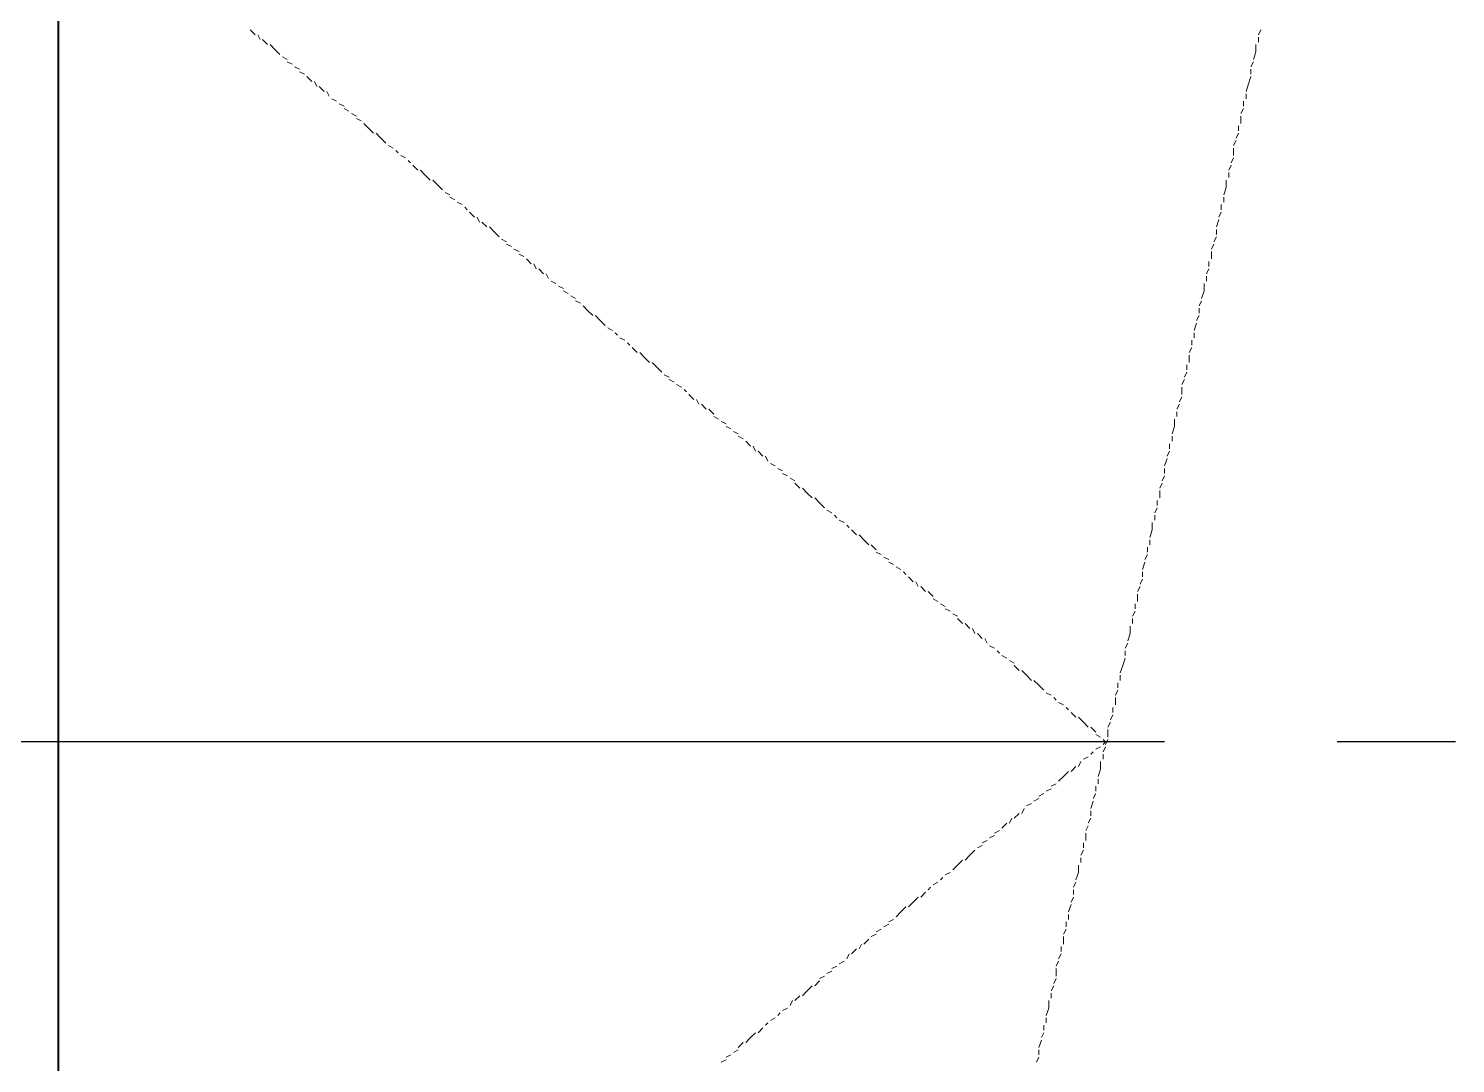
# Model space of a CAD drawing. Extents: x 8 to 21351, y 0 to 420.
# Drawn here: x 15812.33 to 15824.59, y 336.22 to 345.11 of the extents above; entities that cross this region are included whole.
import ezdxf

# ---------------------------------------------------------------- set-up
doc = ezdxf.new("R2010")
doc.units = 0

msp = doc.modelspace()

# ---------------------------------------------------------------- linework, layer by layer
at = {"color": 7, "lineweight": 40}
msp.add_line((15812.587, 397.743), (15812.587, 310.219), dxfattribs=at)
at = {"color": 7, "lineweight": 25}
for p, q in [((15812.587, 357.568), (15812.587, 337.566)), ((15822.091, 338.984), (15802.089, 338.984)), ((15824.589, 338.984), (15823.573, 338.984))]:
    msp.add_line(p, q, dxfattribs=at)
at = {"color": 7, "lineweight": 5}
for p, q in [((15812.587, 345.101), (15812.587, 345.059)), ((15812.587, 345.038), (15812.587, 344.995)), ((15814.281, 345.059), (15814.238, 345.101)), ((15814.323, 345.017), (15814.302, 345.059)), ((15814.387, 344.974), (15814.344, 345.017)), ((15822.917, 345.101), (15822.896, 345.059)), ((15822.896, 345.038), (15822.896, 344.995)), ((15812.587, 344.974), (15812.587, 344.911)), ((15812.587, 344.89), (15812.587, 344.847)), ((15814.45, 344.932), (15814.408, 344.974)), ((15814.492, 344.89), (15814.45, 344.932)), ((15822.874, 344.911), (15822.853, 344.847)), ((15822.874, 344.974), (15822.874, 344.911)), ((15812.587, 344.826), (15812.587, 344.784)), ((15812.587, 344.763), (15812.587, 344.699)), ((15814.556, 344.847), (15814.514, 344.868)), ((15814.598, 344.805), (15814.556, 344.826)), ((15814.662, 344.763), (15814.619, 344.784)), ((15822.853, 344.826), (15822.832, 344.784)), ((15822.832, 344.763), (15822.832, 344.72)), ((15812.587, 344.678), (15812.587, 344.636)), ((15814.704, 344.72), (15814.662, 344.741)), ((15814.768, 344.657), (15814.725, 344.699)), ((15814.81, 344.615), (15814.789, 344.657)), ((15822.811, 344.636), (15822.79, 344.572)), ((15822.832, 344.699), (15822.811, 344.636)), ((15812.587, 344.615), (15812.587, 344.572)), ((15812.587, 344.551), (15812.587, 344.488)), ((15814.873, 344.572), (15814.831, 344.615)), ((15814.916, 344.53), (15814.895, 344.572)), ((15814.979, 344.488), (15814.937, 344.509)), ((15822.79, 344.551), (15822.79, 344.509)), ((15812.587, 344.466), (15812.587, 344.424)), ((15812.587, 344.403), (15812.587, 344.36)), ((15815.043, 344.445), (15815, 344.466)), ((15815.085, 344.403), (15815.043, 344.424)), ((15815.149, 344.36), (15815.106, 344.382)), ((15822.769, 344.424), (15822.747, 344.382)), ((15822.769, 344.488), (15822.769, 344.445)), ((15812.587, 344.339), (15812.587, 344.276)), ((15815.191, 344.318), (15815.149, 344.339)), ((15815.254, 344.255), (15815.212, 344.297)), ((15822.726, 344.276), (15822.726, 344.233)), ((15822.747, 344.36), (15822.747, 344.297)), ((15812.587, 344.255), (15812.587, 344.212)), ((15812.587, 344.191), (15812.587, 344.149)), ((15815.297, 344.212), (15815.254, 344.255)), ((15815.36, 344.17), (15815.318, 344.212)), ((15815.403, 344.128), (15815.36, 344.17)), ((15822.705, 344.149), (15822.684, 344.106)), ((15822.726, 344.212), (15822.705, 344.17)), ((15812.587, 344.128), (15812.587, 344.085)), ((15812.587, 344.064), (15812.587, 344.001)), ((15815.466, 344.085), (15815.424, 344.106)), ((15815.508, 344.043), (15815.487, 344.064)), ((15815.572, 344.001), (15815.53, 344.022)), ((15822.684, 344.085), (15822.684, 344.022)), ((15812.587, 343.979), (15812.587, 343.937)), ((15812.587, 343.916), (15812.587, 343.874)), ((15815.614, 343.958), (15815.593, 343.979)), ((15815.678, 343.895), (15815.635, 343.937)), ((15815.741, 343.853), (15815.699, 343.895)), ((15822.663, 343.937), (15822.642, 343.895)), ((15822.684, 344.001), (15822.663, 343.958)), ((15812.587, 343.853), (15812.587, 343.789)), ((15812.587, 343.768), (15812.587, 343.726)), ((15815.784, 343.81), (15815.741, 343.853)), ((15815.847, 343.768), (15815.805, 343.81)), ((15815.889, 343.726), (15815.847, 343.768)), ((15822.62, 343.81), (15822.62, 343.747)), ((15822.642, 343.874), (15822.642, 343.831)), ((15812.587, 343.704), (15812.587, 343.662)), ((15815.953, 343.683), (15815.911, 343.704)), ((15815.995, 343.641), (15815.953, 343.662)), ((15822.62, 343.747), (15822.599, 343.683)), ((15822.599, 343.662), (15822.599, 343.62)), ((15812.587, 343.641), (15812.587, 343.577)), ((15812.587, 343.556), (15812.587, 343.514)), ((15816.059, 343.599), (15816.016, 343.62)), ((15816.101, 343.556), (15816.08, 343.577)), ((15816.165, 343.493), (15816.122, 343.535)), ((15822.578, 343.535), (15822.557, 343.493)), ((15822.578, 343.599), (15822.578, 343.556)), ((15812.587, 343.493), (15812.587, 343.45)), ((15812.587, 343.429), (15812.587, 343.366)), ((15816.207, 343.45), (15816.186, 343.493)), ((15816.27, 343.408), (15816.228, 343.45)), ((15816.334, 343.366), (15816.292, 343.408)), ((15822.557, 343.471), (15822.536, 343.408)), ((15812.587, 343.344), (15812.587, 343.302)), ((15812.587, 343.281), (15812.587, 343.239)), ((15816.376, 343.323), (15816.334, 343.366)), ((15816.44, 343.281), (15816.397, 343.302)), ((15822.536, 343.323), (15822.515, 343.281)), ((15822.536, 343.387), (15822.536, 343.344)), ((15812.587, 343.217), (15812.587, 343.175)), ((15816.482, 343.239), (15816.44, 343.26)), ((15816.546, 343.196), (15816.503, 343.217)), ((15816.588, 343.154), (15816.546, 343.175)), ((15822.515, 343.26), (15822.493, 343.217)), ((15822.493, 343.196), (15822.493, 343.133)), ((15812.587, 343.154), (15812.587, 343.091)), ((15812.587, 343.069), (15812.587, 343.027)), ((15816.651, 343.091), (15816.609, 343.133)), ((15816.694, 343.048), (15816.673, 343.091)), ((15816.757, 343.006), (15816.715, 343.048)), ((15822.472, 343.048), (15822.451, 343.006)), ((15822.472, 343.112), (15822.472, 343.069)), ((15812.587, 343.006), (15812.587, 342.964)), ((15812.587, 342.942), (15812.587, 342.879)), ((15816.8, 342.964), (15816.778, 343.006)), ((15816.863, 342.921), (15816.821, 342.942)), ((15822.43, 342.921), (15822.43, 342.858)), ((15822.451, 342.985), (15822.451, 342.942)), ((15812.587, 342.858), (15812.587, 342.815)), ((15812.587, 342.794), (15812.587, 342.752)), ((15816.927, 342.879), (15816.884, 342.9)), ((15816.969, 342.836), (15816.927, 342.858)), ((15817.032, 342.794), (15816.99, 342.815)), ((15822.43, 342.858), (15822.409, 342.794)), ((15812.587, 342.731), (15812.587, 342.667)), ((15817.075, 342.752), (15817.032, 342.773)), ((15817.138, 342.688), (15817.096, 342.731)), ((15817.181, 342.646), (15817.138, 342.688)), ((15822.409, 342.773), (15822.388, 342.731)), ((15822.388, 342.709), (15822.388, 342.667)), ((15812.587, 342.646), (15812.587, 342.604)), ((15812.587, 342.582), (15812.587, 342.54)), ((15817.244, 342.604), (15817.202, 342.646)), ((15817.286, 342.561), (15817.244, 342.604)), ((15822.366, 342.582), (15822.345, 342.519)), ((15822.388, 342.646), (15822.366, 342.604)), ((15812.587, 342.519), (15812.587, 342.455)), ((15812.587, 342.434), (15812.587, 342.392)), ((15817.35, 342.519), (15817.308, 342.54)), ((15817.392, 342.477), (15817.371, 342.498)), ((15817.456, 342.434), (15817.413, 342.455)), ((15822.324, 342.434), (15822.324, 342.392)), ((15822.345, 342.498), (15822.345, 342.455)), ((15812.587, 342.371), (15812.587, 342.329)), ((15812.587, 342.307), (15812.587, 342.265)), ((15817.498, 342.392), (15817.477, 342.413)), ((15817.562, 342.329), (15817.519, 342.371)), ((15817.625, 342.286), (15817.583, 342.329)), ((15822.324, 342.371), (15822.303, 342.329)), ((15822.303, 342.307), (15822.303, 342.244)), ((15812.587, 342.244), (15812.587, 342.18)), ((15817.667, 342.244), (15817.625, 342.286)), ((15817.731, 342.202), (15817.689, 342.244)), ((15817.773, 342.159), (15817.731, 342.202)), ((15822.282, 342.223), (15822.282, 342.18)), ((15812.587, 342.159), (15812.587, 342.117)), ((15812.587, 342.096), (15812.587, 342.053)), ((15817.837, 342.117), (15817.794, 342.138)), ((15817.879, 342.074), (15817.837, 342.096)), ((15817.943, 342.032), (15817.9, 342.053)), ((15822.261, 342.096), (15822.239, 342.053)), ((15822.282, 342.159), (15822.261, 342.117)), ((15812.587, 342.032), (15812.587, 341.969)), ((15812.587, 341.947), (15812.587, 341.905)), ((15817.985, 341.99), (15817.964, 342.011)), ((15818.048, 341.926), (15818.006, 341.969)), ((15822.239, 341.947), (15822.218, 341.905)), ((15822.239, 342.032), (15822.239, 341.969)), ((15812.587, 341.884), (15812.587, 341.842)), ((15812.587, 341.82), (15812.587, 341.757)), ((15818.091, 341.884), (15818.07, 341.926)), ((15818.154, 341.842), (15818.112, 341.884)), ((15818.218, 341.799), (15818.175, 341.842)), ((15822.218, 341.884), (15822.197, 341.842)), ((15822.197, 341.82), (15822.197, 341.778)), ((15812.587, 341.736), (15812.587, 341.693)), ((15818.26, 341.757), (15818.218, 341.778)), ((15818.324, 341.715), (15818.281, 341.736)), ((15818.366, 341.672), (15818.324, 341.693)), ((15822.176, 341.693), (15822.155, 341.63)), ((15822.176, 341.757), (15822.176, 341.693)), ((15812.587, 341.672), (15812.587, 341.63)), ((15812.587, 341.609), (15812.587, 341.545)), ((15818.429, 341.63), (15818.387, 341.651)), ((15818.472, 341.588), (15818.429, 341.609)), ((15818.535, 341.524), (15818.493, 341.567)), ((15822.155, 341.609), (15822.155, 341.567)), ((15812.587, 341.524), (15812.587, 341.482)), ((15812.587, 341.461), (15812.587, 341.418)), ((15818.578, 341.482), (15818.556, 341.524)), ((15818.641, 341.44), (15818.599, 341.482)), ((15818.683, 341.397), (15818.662, 341.44)), ((15822.134, 341.482), (15822.112, 341.44)), ((15822.134, 341.545), (15822.134, 341.503)), ((15812.587, 341.397), (15812.587, 341.355)), ((15812.587, 341.334), (15812.587, 341.27)), ((15818.747, 341.355), (15818.705, 341.376)), ((15818.81, 341.312), (15818.768, 341.334)), ((15822.112, 341.418), (15822.091, 341.355)), ((15822.091, 341.334), (15822.091, 341.291)), ((15812.587, 341.249), (15812.587, 341.207)), ((15818.853, 341.27), (15818.81, 341.291)), ((15818.916, 341.228), (15818.874, 341.249)), ((15818.959, 341.164), (15818.916, 341.207)), ((15822.07, 341.207), (15822.049, 341.164)), ((15822.091, 341.27), (15822.07, 341.228)), ((15812.587, 341.185), (15812.587, 341.143)), ((15812.587, 341.122), (15812.587, 341.058)), ((15819.022, 341.122), (15818.98, 341.164)), ((15819.064, 341.08), (15819.022, 341.122)), ((15819.128, 341.037), (15819.086, 341.08)), ((15822.049, 341.143), (15822.049, 341.08)), ((15812.587, 341.037), (15812.587, 340.995)), ((15812.587, 340.974), (15812.587, 340.932)), ((15819.17, 340.995), (15819.128, 341.037)), ((15819.234, 340.953), (15819.191, 340.974)), ((15822.028, 340.995), (15822.007, 340.953)), ((15822.028, 341.058), (15822.028, 341.016)), ((15812.587, 340.91), (15812.587, 340.847)), ((15812.587, 340.826), (15812.587, 340.783)), ((15819.276, 340.91), (15819.255, 340.932)), ((15819.34, 340.868), (15819.297, 340.889)), ((15819.382, 340.826), (15819.361, 340.847)), ((15821.985, 340.868), (15821.985, 340.805)), ((15822.007, 340.932), (15822.007, 340.889)), ((15812.587, 340.762), (15812.587, 340.72)), ((15819.445, 340.762), (15819.403, 340.805)), ((15819.509, 340.72), (15819.467, 340.762)), ((15819.551, 340.678), (15819.509, 340.72)), ((15821.985, 340.805), (15821.964, 340.741)), ((15821.964, 340.72), (15821.964, 340.678)), ((15812.587, 340.699), (15812.587, 340.635)), ((15812.587, 340.614), (15812.587, 340.572)), ((15819.615, 340.635), (15819.572, 340.678)), ((15819.657, 340.593), (15819.615, 340.614)), ((15821.943, 340.593), (15821.922, 340.55)), ((15821.943, 340.656), (15821.943, 340.614)), ((15812.587, 340.55), (15812.587, 340.508)), ((15812.587, 340.487), (15812.587, 340.445)), ((15819.721, 340.55), (15819.678, 340.572)), ((15819.763, 340.508), (15819.721, 340.529)), ((15819.826, 340.466), (15819.784, 340.487)), ((15821.922, 340.529), (15821.901, 340.466)), ((15812.587, 340.423), (15812.587, 340.36)), ((15812.587, 340.339), (15812.587, 340.296)), ((15819.869, 340.423), (15819.848, 340.445)), ((15819.932, 340.36), (15819.89, 340.402)), ((15819.975, 340.318), (15819.953, 340.36)), ((15821.901, 340.381), (15821.88, 340.339)), ((15821.901, 340.445), (15821.901, 340.402)), ((15812.587, 340.275), (15812.587, 340.233)), ((15820.038, 340.275), (15819.996, 340.318)), ((15820.102, 340.233), (15820.059, 340.275)), ((15821.88, 340.318), (15821.858, 340.275)), ((15821.858, 340.254), (15821.858, 340.191)), ((15812.587, 340.212), (15812.587, 340.148)), ((15812.587, 340.127), (15812.587, 340.085)), ((15820.144, 340.191), (15820.102, 340.212)), ((15820.207, 340.148), (15820.165, 340.17)), ((15820.25, 340.106), (15820.207, 340.127)), ((15821.837, 340.106), (15821.816, 340.064)), ((15821.837, 340.17), (15821.837, 340.127)), ((15812.587, 340.064), (15812.587, 340.021)), ((15812.587, 340), (15812.587, 339.937)), ((15820.313, 340.064), (15820.271, 340.085)), ((15820.356, 340), (15820.313, 340.043)), ((15820.419, 339.958), (15820.377, 340)), ((15821.795, 339.979), (15821.795, 339.916)), ((15821.816, 340.043), (15821.816, 340)), ((15812.587, 339.916), (15812.587, 339.873)), ((15812.587, 339.852), (15812.587, 339.81)), ((15820.461, 339.916), (15820.44, 339.958)), ((15820.525, 339.873), (15820.483, 339.916)), ((15820.567, 339.831), (15820.546, 339.873)), ((15821.795, 339.916), (15821.774, 339.852)), ((15812.587, 339.788), (15812.587, 339.725)), ((15820.631, 339.788), (15820.588, 339.81)), ((15820.673, 339.746), (15820.652, 339.767)), ((15820.737, 339.704), (15820.694, 339.725)), ((15821.774, 339.831), (15821.753, 339.788)), ((15821.753, 339.767), (15821.753, 339.725)), ((15812.587, 339.704), (15812.587, 339.661)), ((15812.587, 339.64), (15812.587, 339.598)), ((15820.8, 339.661), (15820.758, 339.683)), ((15820.842, 339.598), (15820.8, 339.64)), ((15821.731, 339.64), (15821.71, 339.577)), ((15821.753, 339.704), (15821.731, 339.64)), ((15812.587, 339.577), (15812.587, 339.534)), ((15812.587, 339.513), (15812.587, 339.45)), ((15820.906, 339.556), (15820.864, 339.598)), ((15820.948, 339.513), (15820.906, 339.556)), ((15821.012, 339.471), (15820.969, 339.513)), ((15821.689, 339.492), (15821.689, 339.45)), ((15821.71, 339.556), (15821.71, 339.513)), ((15812.587, 339.429), (15812.587, 339.386)), ((15812.587, 339.365), (15812.587, 339.323)), ((15821.054, 339.429), (15821.012, 339.471)), ((15821.118, 339.386), (15821.075, 339.407)), ((15821.16, 339.344), (15821.139, 339.365)), ((15821.689, 339.429), (15821.668, 339.386)), ((15821.668, 339.365), (15821.668, 339.302)), ((15812.587, 339.302), (15812.587, 339.238)), ((15821.223, 339.302), (15821.181, 339.323)), ((15821.266, 339.259), (15821.245, 339.281)), ((15821.329, 339.196), (15821.287, 339.238)), ((15821.647, 339.281), (15821.647, 339.238)), ((15812.587, 339.217), (15812.587, 339.175)), ((15812.587, 339.154), (15812.587, 339.111)), ((15821.393, 339.154), (15821.35, 339.196)), ((15821.435, 339.111), (15821.393, 339.154)), ((15821.499, 339.069), (15821.456, 339.111)), ((15821.626, 339.154), (15821.604, 339.111)), ((15821.647, 339.217), (15821.626, 339.175)), ((15812.587, 339.09), (15812.587, 339.026)), ((15812.587, 339.005), (15812.587, 338.963)), ((15821.541, 339.026), (15821.499, 339.048)), ((15821.583, 338.984), (15821.562, 339.005)), ((15821.604, 339.005), (15821.583, 338.963)), ((15821.604, 339.09), (15821.604, 339.026)), ((15812.587, 338.942), (15812.587, 338.899)), ((15812.587, 338.878), (15812.587, 338.815)), ((15821.456, 338.878), (15821.477, 338.899)), ((15821.499, 338.921), (15821.541, 338.942)), ((15821.562, 338.963), (15821.583, 338.984)), ((15821.583, 338.942), (15821.562, 338.899)), ((15821.562, 338.878), (15821.562, 338.836)), ((15812.587, 338.794), (15812.587, 338.751)), ((15821.287, 338.73), (15821.329, 338.772)), ((15821.35, 338.772), (15821.372, 338.815)), ((15821.393, 338.836), (15821.435, 338.857)), ((15821.541, 338.751), (15821.52, 338.688)), ((15821.541, 338.815), (15821.541, 338.751)), ((15812.587, 338.73), (15812.587, 338.688)), ((15812.587, 338.667), (15812.587, 338.624)), ((15821.118, 338.603), (15821.16, 338.624)), ((15821.181, 338.646), (15821.223, 338.688)), ((15821.223, 338.688), (15821.266, 338.73)), ((15821.52, 338.667), (15821.52, 338.624)), ((15812.587, 338.603), (15812.587, 338.54)), ((15812.587, 338.519), (15812.587, 338.476)), ((15820.969, 338.476), (15821.012, 338.497)), ((15821.012, 338.519), (15821.054, 338.54)), ((15821.075, 338.561), (15821.118, 338.582)), ((15821.499, 338.54), (15821.477, 338.497)), ((15821.499, 338.603), (15821.499, 338.561)), ((15812.587, 338.455), (15812.587, 338.413)), ((15812.587, 338.392), (15812.587, 338.328)), ((15820.864, 338.37), (15820.885, 338.413)), ((15820.906, 338.434), (15820.948, 338.455)), ((15821.477, 338.476), (15821.456, 338.413)), ((15821.456, 338.392), (15821.456, 338.349)), ((15812.587, 338.307), (15812.587, 338.264)), ((15820.694, 338.243), (15820.737, 338.286)), ((15820.758, 338.286), (15820.779, 338.328)), ((15820.8, 338.328), (15820.842, 338.37)), ((15821.435, 338.264), (15821.414, 338.222)), ((15821.456, 338.328), (15821.435, 338.286)), ((15812.587, 338.243), (15812.587, 338.201)), ((15812.587, 338.18), (15812.587, 338.116)), ((15820.525, 338.116), (15820.567, 338.137)), ((15820.588, 338.159), (15820.631, 338.18)), ((15820.631, 338.201), (15820.673, 338.222)), ((15821.414, 338.201), (15821.414, 338.137)), ((15812.587, 338.095), (15812.587, 338.053)), ((15812.587, 338.032), (15812.587, 337.989)), ((15820.377, 337.968), (15820.419, 338.01)), ((15820.419, 338.01), (15820.461, 338.053)), ((15820.483, 338.074), (15820.525, 338.095)), ((15821.393, 338.053), (15821.372, 338.01)), ((15821.393, 338.116), (15821.393, 338.074)), ((15812.587, 337.968), (15812.587, 337.905)), ((15820.271, 337.884), (15820.313, 337.926)), ((15820.313, 337.926), (15820.356, 337.968)), ((15821.35, 337.926), (15821.35, 337.862)), ((15821.372, 337.989), (15821.372, 337.947)), ((15812.587, 337.884), (15812.587, 337.841)), ((15812.587, 337.82), (15812.587, 337.778)), ((15820.102, 337.757), (15820.144, 337.778)), ((15820.165, 337.799), (15820.186, 337.82)), ((15820.207, 337.841), (15820.25, 337.862)), ((15821.329, 337.778), (15821.308, 337.735)), ((15821.35, 337.862), (15821.329, 337.799)), ((15812.587, 337.757), (15812.587, 337.714)), ((15812.587, 337.693), (15812.587, 337.63)), ((15819.932, 337.608), (15819.975, 337.651)), ((15819.996, 337.651), (15820.038, 337.693)), ((15820.059, 337.714), (15820.08, 337.735)), ((15821.308, 337.651), (15821.287, 337.608)), ((15821.308, 337.714), (15821.308, 337.672)), ((15812.587, 337.608), (15812.587, 337.566)), ((15812.587, 337.545), (15812.587, 337.502)), ((15819.784, 337.481), (15819.826, 337.524)), ((15819.826, 337.524), (15819.869, 337.566)), ((15819.89, 337.566), (15819.932, 337.608)), ((15821.287, 337.587), (15821.266, 337.524)), ((15812.587, 337.481), (15812.587, 337.418)), ((15812.587, 337.397), (15812.587, 337.354)), ((15819.678, 337.397), (15819.721, 337.418)), ((15819.721, 337.439), (15819.763, 337.46)), ((15821.245, 337.439), (15821.245, 337.397)), ((15821.266, 337.502), (15821.266, 337.46)), ((15812.587, 337.333), (15812.587, 337.291)), ((15819.509, 337.248), (15819.551, 337.291)), ((15819.572, 337.312), (15819.615, 337.333)), ((15819.615, 337.354), (15819.657, 337.375)), ((15821.245, 337.375), (15821.223, 337.333)), ((15821.223, 337.312), (15821.223, 337.248)), ((15812.587, 337.27), (15812.587, 337.206)), ((15812.587, 337.185), (15812.587, 337.143)), ((15819.361, 337.122), (15819.382, 337.164)), ((15819.403, 337.164), (15819.445, 337.206)), ((15819.467, 337.206), (15819.488, 337.248)), ((15821.202, 337.164), (15821.181, 337.122)), ((15821.202, 337.227), (15821.202, 337.185)), ((15812.587, 337.122), (15812.587, 337.079)), ((15812.587, 337.058), (15812.587, 336.995)), ((15819.234, 337.037), (15819.276, 337.058)), ((15819.297, 337.079), (15819.34, 337.1)), ((15821.181, 337.1), (15821.16, 337.058)), ((15821.16, 337.037), (15821.16, 336.973)), ((15812.587, 336.973), (15812.587, 336.931)), ((15812.587, 336.91), (15812.587, 336.867)), ((15819.086, 336.889), (15819.128, 336.931)), ((15819.128, 336.952), (15819.17, 336.973)), ((15819.191, 336.995), (15819.234, 337.016)), ((15821.16, 336.952), (15821.139, 336.91)), ((15812.587, 336.846), (15812.587, 336.804)), ((15812.587, 336.783), (15812.587, 336.719)), ((15818.916, 336.762), (15818.959, 336.804)), ((15818.98, 336.804), (15819.022, 336.846)), ((15819.022, 336.846), (15819.064, 336.889)), ((15821.139, 336.889), (15821.118, 336.846)), ((15821.118, 336.825), (15821.118, 336.783)), ((15812.587, 336.698), (15812.587, 336.656)), ((15818.81, 336.677), (15818.853, 336.698)), ((15818.874, 336.719), (15818.895, 336.762)), ((15821.096, 336.698), (15821.075, 336.635)), ((15821.096, 336.762), (15821.096, 336.698)), ((15812.587, 336.635), (15812.587, 336.592)), ((15812.587, 336.571), (15812.587, 336.508)), ((15818.662, 336.55), (15818.683, 336.571)), ((15818.705, 336.592), (15818.747, 336.613)), ((15818.768, 336.635), (15818.789, 336.656)), ((15821.054, 336.55), (15821.054, 336.508)), ((15821.075, 336.613), (15821.075, 336.571)), ((15812.587, 336.486), (15812.587, 336.444)), ((15812.587, 336.423), (15812.587, 336.381)), ((15818.493, 336.402), (15818.535, 336.444)), ((15818.535, 336.444), (15818.578, 336.486)), ((15818.599, 336.486), (15818.641, 336.529)), ((15821.033, 336.423), (15821.012, 336.36)), ((15821.054, 336.486), (15821.033, 336.444)), ((15812.587, 336.36), (15812.587, 336.296)), ((15818.324, 336.275), (15818.366, 336.296)), ((15818.387, 336.317), (15818.429, 336.338)), ((15818.429, 336.36), (15818.472, 336.402)), ((15821.012, 336.338), (15821.012, 336.296)), ((15812.587, 336.275), (15812.587, 336.233)), ((15818.281, 336.233), (15818.324, 336.254)), ((15821.012, 336.275), (15820.991, 336.233))]:
    msp.add_line(p, q, dxfattribs=at)

doc.saveas('drawing.dxf')
